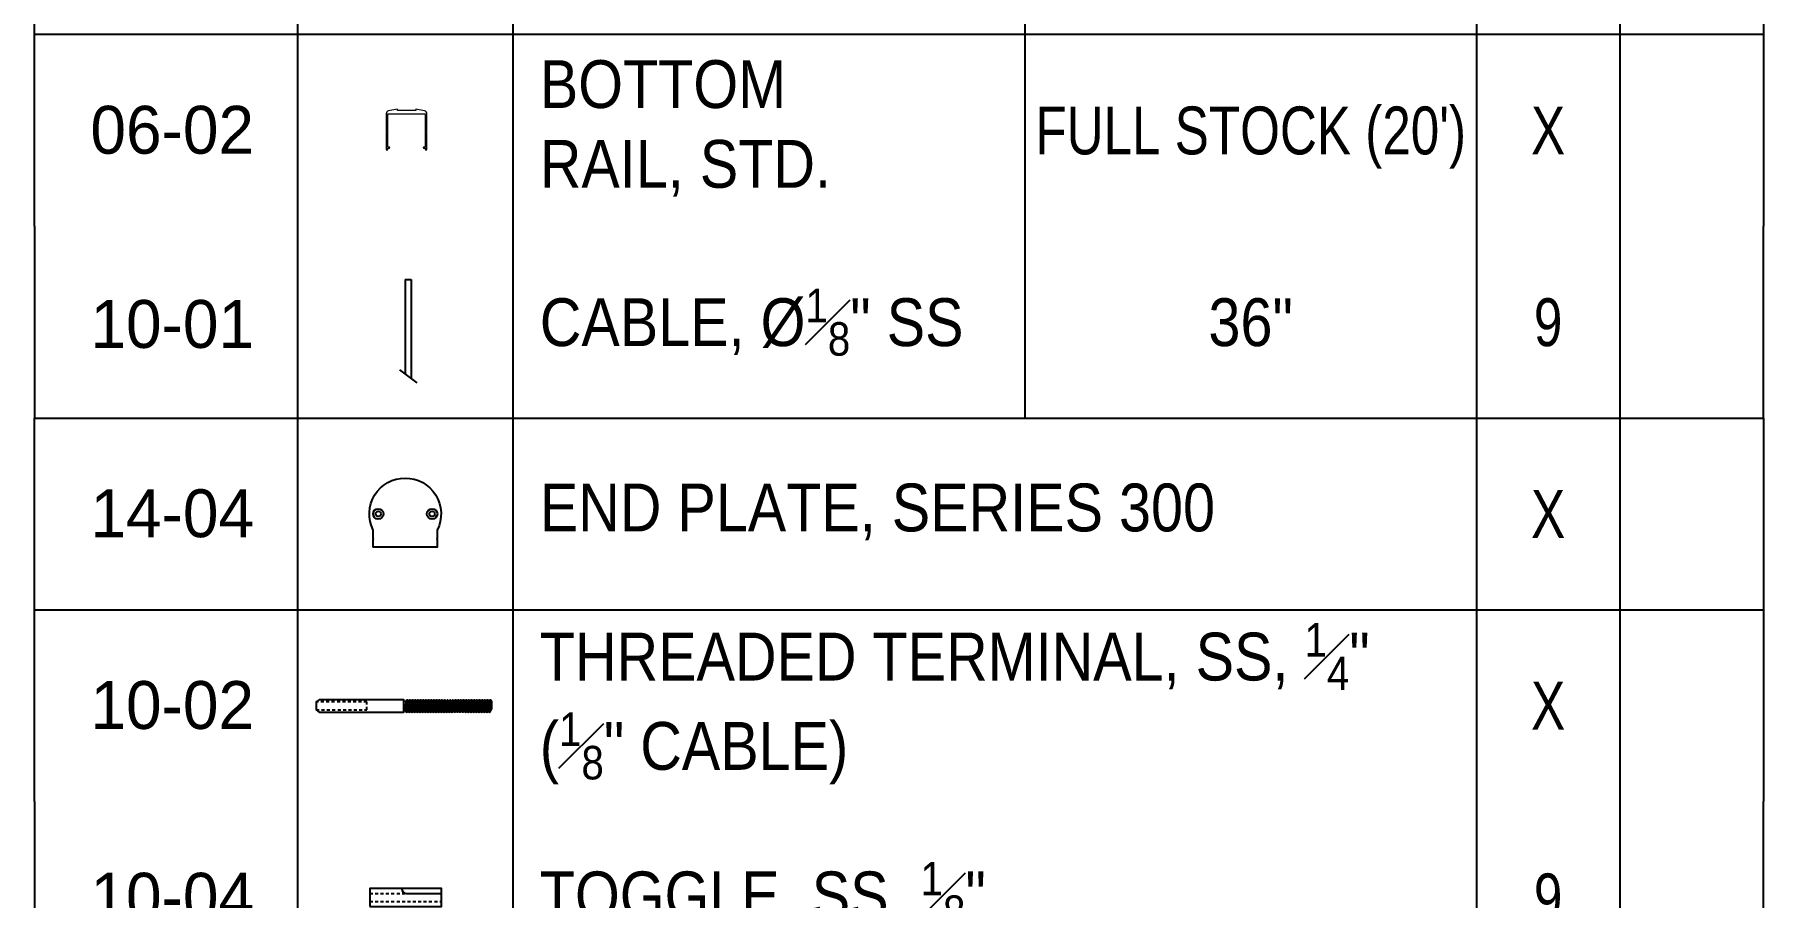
# Model space of a CAD drawing. Header units: inches. Extents: x -333 to 1223, y -450 to 45.
# Drawn here: x 369.2 to 441.5, y -413.7 to -377.6 of the extents above; entities that cross this region are included whole.
import ezdxf
from ezdxf.enums import TextEntityAlignment as Align

# ---------------------------------------------------------------- set-up
doc = ezdxf.new("R2010")
doc.units = ezdxf.units.IN
doc.header["$MEASUREMENT"] = 0
doc.linetypes.add('HIDDEN2', pattern=[0.1875, 0.125, -0.0625])
for name, color, linetype in [('hidden', 45, 'HIDDEN2'), ('NOTES', 7, 'Continuous'), ('PL', 252, 'Continuous')]:
    doc.layers.add(name, color=color, linetype=linetype)
doc.styles.add('Schedule', font='GOTHIC.TTF', dxfattribs={"width": 0.9})

# ---------------------------------------------------------------- blocks, each defined once
blk = doc.blocks.new('20-02-BLOCK-1')
for p, q in [((72.27, 0), (0, 0)), ((0, -8.015), (0, 0)), ((10.993, 0), (10.993, -8.015)), ((19.993, 0), (19.993, -8.015)), ((41.402, 0), (41.402, -8.015)), ((60.27, 0), (60.27, -8.015)), ((66.27, 0), (66.27, -8.015)), ((72.27, 0), (72.27, -8.015))]:
    blk.add_line(p, q)
at = {"lineweight": 0}
blk.add_lwpolyline([(14.359, -3.985, -0.131652), (14.36, -3.98), (14.4, -3.911, 0.57735), (14.374, -3.866), (14.371, -3.866, 0.267949), (14.345, -3.881), (14.248, -4.05, 0.131652), (14.247, -4.055), (14.247, -4.058, 0.414214), (14.262, -4.073), (14.27, -4.073, -0.414214), (14.297, -4.1), (14.297, -4.101, -0.414214), (14.27, -4.128), (14.261, -4.128, 0.414214), (14.232, -4.157), (14.232, -4.159, 0.414214), (14.261, -4.188), (15.092, -4.188, 0.414214), (15.102, -4.178), (15.102, -4.073, -0.414214), (15.112, -4.063), (15.469, -4.063), (15.484, -4.048), (15.469, -4.063), (15.484, -4.048), (15.499, -4.063), (15.484, -4.048), (15.499, -4.063), (15.857, -4.063, -0.414214), (15.867, -4.073), (15.867, -4.178, 0.414214), (15.877, -4.188), (16.708, -4.188, 0.414214), (16.737, -4.159), (16.737, -4.157, 0.414214), (16.708, -4.128), (16.699, -4.128, -0.414214), (16.672, -4.101), (16.672, -4.1, -0.414214), (16.699, -4.073), (16.707, -4.073, 0.414214), (16.722, -4.058), (16.722, -4.055, 0.131652), (16.72, -4.05), (16.623, -3.881, 0.267949), (16.597, -3.866), (16.595, -3.866, 0.57735), (16.569, -3.911), (16.608, -3.983, -0.127612), (16.61, -3.988), (16.61, -4.108, -0.414214), (16.6, -4.118), (15.939, -4.118, -0.414214), (15.929, -4.108), (15.929, -4.003, 0.414214), (15.919, -3.993), (15.41, -3.993), (15.408, -3.993, 1), (15.403, -3.993), (15.398, -3.993, 1), (15.393, -3.993), (15.39, -3.993), (15.049, -3.993, 0.414214), (15.039, -4.003), (15.039, -4.108, -0.414214), (15.029, -4.118), (14.369, -4.118, -0.414214), (14.359, -4.108), (14.359, -3.985, -0.131652), (14.36, -3.98)], format="xyb", dxfattribs=at)
at = {"layer": 'NOTES', "style": 'Schedule'}
blk.add_text('20-02', height=2, dxfattribs=at).set_placement((5.755, -3.979), align=Align.MIDDLE_CENTER)
at = {"layer": 'NOTES', "insert": (21.12, -3.923), "char_height": 2, "width": 16.70677, "attachment_point": 4, "style": 'Schedule'}
blk.add_mtext('INFILL, STD.', dxfattribs=at)
at = {"layer": 'NOTES', "style": 'Schedule', "width": 0.8}
for tag, p in [('LEN', (50.836, -4.007)), ('QTY', (63.27, -4.007))]:
    blk.add_attdef(tag, text='', height=2, dxfattribs=at).set_placement(p, align=Align.MIDDLE_CENTER)
blk = doc.blocks.new('06-02-BLOCK-1')
for p, q in [((72.27, 0), (0, 0)), ((0, -8.015), (0, 0)), ((10.993, 0), (10.993, -8.015)), ((19.993, 0), (19.993, -8.015)), ((41.402, 0), (41.402, -8.015)), ((60.27, 0), (60.27, -8.015)), ((66.27, 0), (66.27, -8.015)), ((72.27, 0), (72.27, -8.015))]:
    blk.add_line(p, q)
at = {"lineweight": 0}
blk.add_lwpolyline([(15.177, -3.179, -0.414214), (15.167, -3.169), (15.167, -3.131, 0.472266), (15.155, -3.121), (14.799, -3.191, 0.358451), (14.698, -3.313), (14.698, -4.048), (14.714, -4.063), (14.698, -4.079), (14.698, -4.813), (14.757, -4.813, 0.57735), (14.765, -4.798), (14.747, -4.766, -0.57735), (14.756, -4.751), (14.824, -4.751, 1), (14.824, -4.701), (14.778, -4.701, -0.414214), (14.768, -4.691), (14.768, -3.323, -0.414214), (14.778, -3.313), (16.331, -3.313), (16.331, -4.691, -0.414214), (16.321, -4.701), (16.275, -4.701, 1), (16.275, -4.751), (16.344, -4.751, -0.57735), (16.352, -4.766), (16.334, -4.798, 0.57735), (16.342, -4.813), (16.401, -4.813), (16.401, -4.079), (16.386, -4.063), (16.401, -4.048), (16.401, -3.313, 0.358451), (16.3, -3.191), (15.944, -3.121, 0.472266), (15.932, -3.131), (15.932, -3.169, -0.414214), (15.922, -3.179)], format="xyb", close=True, dxfattribs=at)
at = {"layer": 'NOTES', "style": 'Schedule'}
blk.add_text('06-02', height=2, dxfattribs=at).set_placement((5.755, -3.979), align=Align.MIDDLE_CENTER)
at = {"layer": 'NOTES', "insert": (21.12, -3.923), "char_height": 2, "width": 16.70677, "attachment_point": 4, "style": 'Schedule'}
blk.add_mtext('BOTTOM RAIL, STD.', dxfattribs=at)
at = {"layer": 'NOTES', "style": 'Schedule', "width": 0.8}
for tag, p in [('LEN', (50.836, -4.007)), ('QTY', (63.27, -4.007))]:
    blk.add_attdef(tag, text='', height=2, dxfattribs=at).set_placement(p, align=Align.MIDDLE_CENTER)
blk = doc.blocks.new('10-01-BLOCK-1')
for p, q in [((10.993, 0), (10.993, -8.015)), ((19.993, 0), (19.993, -8.015)), ((41.402, 0), (41.402, -8.015)), ((60.27, 0), (60.27, -8.015)), ((66.27, 0), (66.27, -8.015)), ((15.489, -2.219), (15.489, -6.16)), ((15.489, -2.219), (15.739, -2.219)), ((15.739, -2.219), (15.739, -6.35)), ((15.988, -6.539), (15.273, -5.996))]:
    blk.add_line(p, q)
blk.add_lwpolyline([(0, 0), (0, -8.015), (72.27, -8.015), (72.27, 0)])
at = {"layer": 'NOTES', "style": 'Schedule'}
blk.add_text('10-01', height=2, dxfattribs=at).set_placement((5.755, -4.081), align=Align.MIDDLE_CENTER)
at = {"layer": 'NOTES', "insert": (21.12, -4.007), "char_height": 2, "width": 20.28279, "attachment_point": 4, "style": 'Schedule'}
blk.add_mtext('\\A1;CABLE, %%C{\\H0.7x;\\S1#8;}" SS', dxfattribs=at)
at = {"layer": 'NOTES', "style": 'Schedule'}
for tag, width, p in [('X', 0.9, (50.836, -4.007)), ('W', 0.8, (63.27, -4.007))]:
    blk.add_attdef(tag, text='', height=2, dxfattribs=dict(at, width=width)).set_placement(p, align=Align.MIDDLE_CENTER)
blk = doc.blocks.new('14-04-BLOCK')
for p, q in [((10.993, 0), (10.993, -8.015)), ((19.993, 0), (19.993, -8.015)), ((60.27, 0), (60.27, -8.015)), ((66.27, 0), (66.27, -8.015))]:
    blk.add_line(p, q)
blk.add_lwpolyline([(0, -8.015), (0, 0), (72.27, 0), (72.27, -8.015)])
blk.add_lwpolyline([(16.822, -5.399), (14.165, -5.399, -0.414214), (14.155, -5.389), (14.155, -5.063), (14.17, -5.048), (14.155, -5.033), (14.155, -4.684, -0.559065), (15.493, -2.507, -0.559065), (16.832, -4.684), (16.832, -5.033), (16.817, -5.048), (16.832, -5.063), (16.832, -5.389, -0.414214), (16.822, -5.399)], format="xyb")
for centre, radius in [((14.368, -4.007), 0.219), ((14.368, -4.007), 0.114), ((16.618, -4.007), 0.219), ((16.618, -4.007), 0.114)]:
    blk.add_circle(centre, radius)
at = {"layer": 'NOTES', "style": 'Schedule'}
blk.add_text('14-04', height=2, dxfattribs=at).set_placement((5.755, -3.979), align=Align.MIDDLE_CENTER)
at = {"layer": 'NOTES', "insert": (21.12, -3.923), "char_height": 2, "width": 39.15042, "attachment_point": 4, "style": 'Schedule'}
blk.add_mtext('\\A1;END PLATE, SERIES 300', dxfattribs=at)
at = {"layer": 'NOTES', "style": 'Schedule', "width": 0.8}
blk.add_attdef('QTY', text='', height=2, dxfattribs=at).set_placement((63.27, -4.007), align=Align.MIDDLE_CENTER)
blk = doc.blocks.new('10-02-BLOCK')
for p, q in [((10.993, 0), (10.993, -8.015)), ((19.993, 0), (19.993, -8.015)), ((60.27, 0), (60.27, -8.015)), ((66.27, 0), (66.27, -8.015)), ((15.431, -4.204), (15.431, -3.829)), ((15.525, -3.829), (15.495, -4.204)), ((15.581, -3.757), (15.551, -4.276)), ((15.637, -3.829), (15.607, -4.204)), ((15.693, -3.757), (15.663, -4.276)), ((15.749, -3.829), (15.719, -4.204)), ((15.805, -3.757), (15.775, -4.276)), ((15.861, -3.829), (15.831, -4.204)), ((15.917, -3.757), (15.887, -4.276)), ((15.973, -3.829), (15.943, -4.204)), ((16.029, -3.757), (15.999, -4.276)), ((16.085, -3.829), (16.055, -4.204)), ((16.141, -3.757), (16.111, -4.276)), ((16.197, -3.829), (16.167, -4.204)), ((16.253, -3.757), (16.223, -4.276)), ((16.309, -3.829), (16.279, -4.204)), ((16.365, -3.757), (16.335, -4.276)), ((16.421, -3.829), (16.391, -4.204)), ((16.477, -3.757), (16.447, -4.276)), ((16.533, -3.829), (16.503, -4.204)), ((16.589, -3.757), (16.559, -4.276)), ((16.645, -3.829), (16.615, -4.204)), ((16.701, -3.757), (16.671, -4.276)), ((16.757, -3.829), (16.727, -4.204)), ((16.813, -3.757), (16.783, -4.276)), ((16.869, -3.829), (16.839, -4.204)), ((16.925, -3.757), (16.895, -4.276)), ((16.981, -3.829), (16.951, -4.204)), ((17.037, -3.757), (17.007, -4.276)), ((17.093, -3.829), (17.063, -4.204)), ((17.149, -3.757), (17.119, -4.276)), ((17.205, -3.829), (17.175, -4.204)), ((17.261, -3.757), (17.231, -4.276)), ((17.317, -3.829), (17.287, -4.204)), ((17.373, -3.757), (17.343, -4.276)), ((17.429, -3.829), (17.399, -4.204)), ((17.485, -3.757), (17.455, -4.276)), ((17.541, -3.829), (17.511, -4.204)), ((17.597, -3.757), (17.567, -4.276)), ((17.653, -3.829), (17.623, -4.204)), ((17.709, -3.757), (17.679, -4.276)), ((17.765, -3.829), (17.735, -4.204)), ((17.821, -3.757), (17.791, -4.276)), ((17.877, -3.829), (17.847, -4.204)), ((17.933, -3.757), (17.903, -4.276)), ((17.989, -3.829), (17.959, -4.204)), ((18.045, -3.757), (18.015, -4.276)), ((18.101, -3.829), (18.071, -4.204)), ((18.157, -3.757), (18.127, -4.276)), ((18.213, -3.829), (18.183, -4.204)), ((18.269, -3.757), (18.239, -4.276)), ((18.325, -3.829), (18.295, -4.204)), ((18.381, -3.757), (18.351, -4.276)), ((18.437, -3.829), (18.407, -4.204)), ((18.493, -3.757), (18.463, -4.276)), ((18.549, -3.829), (18.519, -4.204)), ((18.605, -3.757), (18.575, -4.276)), ((18.661, -3.829), (18.631, -4.204)), ((18.717, -3.757), (18.687, -4.276)), ((18.773, -3.829), (18.743, -4.204)), ((18.829, -3.757), (18.799, -4.276)), ((18.885, -3.829), (18.855, -4.204)), ((18.941, -3.757), (18.911, -4.276)), ((18.997, -3.829), (18.967, -4.204)), ((19.053, -3.757), (19.023, -4.276))]:
    blk.add_line(p, q)
for points in [[(0, -8.015), (0, 0), (72.27, 0), (72.27, -8.015)], [(15.531, -3.829), (15.431, -3.829)], [(15.431, -4.204), (15.501, -4.204)], [(15.501, -4.204), (15.545, -4.276), (15.557, -4.276), (15.601, -4.204)], [(15.531, -3.829), (15.575, -3.757), (15.587, -3.757), (15.631, -3.829)], [(15.601, -4.204), (15.613, -4.204)], [(15.613, -4.204), (15.657, -4.276), (15.669, -4.276), (15.713, -4.204)], [(15.631, -3.829), (15.643, -3.829)], [(15.643, -3.829), (15.687, -3.757), (15.699, -3.757), (15.743, -3.829)], [(15.713, -4.204), (15.725, -4.204)], [(15.725, -4.204), (15.769, -4.276), (15.781, -4.276), (15.825, -4.204)], [(15.743, -3.829), (15.755, -3.829)], [(15.755, -3.829), (15.799, -3.757), (15.811, -3.757), (15.855, -3.829)], [(15.825, -4.204), (15.837, -4.204)], [(15.837, -4.204), (15.881, -4.276), (15.893, -4.276), (15.937, -4.204)], [(15.855, -3.829), (15.867, -3.829)], [(15.867, -3.829), (15.911, -3.757), (15.923, -3.757), (15.967, -3.829)], [(15.937, -4.204), (15.949, -4.204)], [(15.949, -4.204), (15.993, -4.276), (16.005, -4.276), (16.049, -4.204)], [(15.967, -3.829), (15.979, -3.829)], [(15.979, -3.829), (16.023, -3.757), (16.035, -3.757), (16.079, -3.829)], [(16.049, -4.204), (16.061, -4.204)], [(16.061, -4.204), (16.105, -4.276), (16.117, -4.276), (16.161, -4.204)], [(16.079, -3.829), (16.091, -3.829)], [(16.091, -3.829), (16.135, -3.757), (16.147, -3.757), (16.191, -3.829)], [(16.161, -4.204), (16.173, -4.204)], [(16.173, -4.204), (16.217, -4.276), (16.229, -4.276), (16.273, -4.204)], [(16.191, -3.829), (16.203, -3.829)], [(16.203, -3.829), (16.247, -3.757), (16.259, -3.757), (16.303, -3.829)], [(16.273, -4.204), (16.285, -4.204)], [(16.285, -4.204), (16.329, -4.276), (16.341, -4.276), (16.385, -4.204)], [(16.303, -3.829), (16.315, -3.829)], [(16.315, -3.829), (16.359, -3.757), (16.371, -3.757), (16.415, -3.829)], [(16.385, -4.204), (16.397, -4.204)], [(16.397, -4.204), (16.441, -4.276), (16.453, -4.276), (16.497, -4.204)], [(16.415, -3.829), (16.427, -3.829)], [(16.427, -3.829), (16.471, -3.757), (16.483, -3.757), (16.527, -3.829)], [(16.497, -4.204), (16.509, -4.204)], [(16.509, -4.204), (16.553, -4.276), (16.565, -4.276), (16.609, -4.204)], [(16.527, -3.829), (16.539, -3.829)], [(16.539, -3.829), (16.583, -3.757), (16.595, -3.757), (16.639, -3.829)], [(16.609, -4.204), (16.621, -4.204)], [(16.621, -4.204), (16.665, -4.276), (16.677, -4.276), (16.721, -4.204)], [(16.639, -3.829), (16.651, -3.829)], [(16.651, -3.829), (16.695, -3.757), (16.707, -3.757), (16.751, -3.829)], [(16.721, -4.204), (16.733, -4.204)], [(16.733, -4.204), (16.777, -4.276), (16.789, -4.276), (16.833, -4.204)], [(16.751, -3.829), (16.763, -3.829)], [(16.763, -3.829), (16.807, -3.757), (16.819, -3.757), (16.863, -3.829)], [(16.833, -4.204), (16.845, -4.204)], [(16.845, -4.204), (16.889, -4.276), (16.901, -4.276), (16.945, -4.204)], [(16.863, -3.829), (16.875, -3.829)], [(16.875, -3.829), (16.919, -3.757), (16.931, -3.757), (16.975, -3.829)], [(16.945, -4.204), (16.957, -4.204)], [(16.957, -4.204), (17.001, -4.276), (17.013, -4.276), (17.057, -4.204)], [(16.975, -3.829), (16.987, -3.829)], [(16.987, -3.829), (17.031, -3.757), (17.043, -3.757), (17.087, -3.829)], [(17.057, -4.204), (17.069, -4.204)], [(17.069, -4.204), (17.113, -4.276), (17.125, -4.276), (17.169, -4.204)], [(17.087, -3.829), (17.099, -3.829)], [(17.099, -3.829), (17.143, -3.757), (17.155, -3.757), (17.199, -3.829)], [(17.169, -4.204), (17.181, -4.204)], [(17.181, -4.204), (17.225, -4.276), (17.237, -4.276), (17.281, -4.204)], [(17.199, -3.829), (17.211, -3.829)], [(17.211, -3.829), (17.255, -3.757), (17.267, -3.757), (17.311, -3.829)], [(17.281, -4.204), (17.293, -4.204)], [(17.293, -4.204), (17.337, -4.276), (17.349, -4.276), (17.393, -4.204)], [(17.311, -3.829), (17.323, -3.829)], [(17.323, -3.829), (17.367, -3.757), (17.379, -3.757), (17.423, -3.829)], [(17.393, -4.204), (17.405, -4.204)], [(17.405, -4.204), (17.449, -4.276), (17.461, -4.276), (17.505, -4.204)], [(17.423, -3.829), (17.435, -3.829)], [(17.435, -3.829), (17.479, -3.757), (17.491, -3.757), (17.535, -3.829)], [(17.505, -4.204), (17.517, -4.204)], [(17.517, -4.204), (17.561, -4.276), (17.573, -4.276), (17.617, -4.204)], [(17.535, -3.829), (17.547, -3.829)], [(17.547, -3.829), (17.591, -3.757), (17.603, -3.757), (17.647, -3.829)], [(17.617, -4.204), (17.629, -4.204)], [(17.629, -4.204), (17.673, -4.276), (17.685, -4.276), (17.729, -4.204)], [(17.647, -3.829), (17.659, -3.829)], [(17.659, -3.829), (17.703, -3.757), (17.715, -3.757), (17.759, -3.829)], [(17.729, -4.204), (17.741, -4.204)], [(17.741, -4.204), (17.785, -4.276), (17.797, -4.276), (17.841, -4.204)], [(17.759, -3.829), (17.771, -3.829)], [(17.771, -3.829), (17.815, -3.757), (17.827, -3.757), (17.871, -3.829)], [(17.841, -4.204), (17.853, -4.204)], [(17.853, -4.204), (17.897, -4.276), (17.909, -4.276), (17.953, -4.204)], [(17.871, -3.829), (17.883, -3.829)], [(17.883, -3.829), (17.927, -3.757), (17.939, -3.757), (17.983, -3.829)], [(17.953, -4.204), (17.965, -4.204)], [(17.965, -4.204), (18.009, -4.276), (18.021, -4.276), (18.065, -4.204)], [(17.983, -3.829), (17.995, -3.829)], [(17.995, -3.829), (18.039, -3.757), (18.051, -3.757), (18.095, -3.829)], [(18.065, -4.204), (18.077, -4.204)], [(18.077, -4.204), (18.121, -4.276), (18.133, -4.276), (18.177, -4.204)], [(18.095, -3.829), (18.107, -3.829)], [(18.107, -3.829), (18.151, -3.757), (18.163, -3.757), (18.207, -3.829)], [(18.177, -4.204), (18.189, -4.204)], [(18.189, -4.204), (18.233, -4.276), (18.245, -4.276), (18.289, -4.204)], [(18.207, -3.829), (18.219, -3.829)], [(18.219, -3.829), (18.263, -3.757), (18.275, -3.757), (18.319, -3.829)], [(18.289, -4.204), (18.301, -4.204)], [(18.301, -4.204), (18.345, -4.276), (18.357, -4.276), (18.401, -4.204)], [(18.319, -3.829), (18.331, -3.829)], [(18.331, -3.829), (18.375, -3.757), (18.387, -3.757), (18.431, -3.829)], [(18.401, -4.204), (18.413, -4.204)], [(18.413, -4.204), (18.457, -4.276), (18.469, -4.276), (18.513, -4.204)], [(18.431, -3.829), (18.443, -3.829)], [(18.443, -3.829), (18.487, -3.757), (18.499, -3.757), (18.543, -3.829)], [(18.513, -4.204), (18.525, -4.204)], [(18.525, -4.204), (18.569, -4.276), (18.581, -4.276), (18.625, -4.204)], [(18.543, -3.829), (18.555, -3.829)], [(18.555, -3.829), (18.599, -3.757), (18.611, -3.757), (18.655, -3.829)], [(18.625, -4.204), (18.637, -4.204)], [(18.637, -4.204), (18.681, -4.276), (18.693, -4.276), (18.737, -4.204)], [(18.655, -3.829), (18.667, -3.829)], [(18.667, -3.829), (18.711, -3.757), (18.723, -3.757), (18.767, -3.829)], [(18.737, -4.204), (18.749, -4.204)], [(18.749, -4.204), (18.793, -4.276), (18.805, -4.276), (18.849, -4.204)], [(18.767, -3.829), (18.779, -3.829)], [(18.779, -3.829), (18.823, -3.757), (18.835, -3.757), (18.879, -3.829)], [(18.849, -4.204), (18.861, -4.204)], [(18.861, -4.204), (18.905, -4.276), (18.917, -4.276), (18.961, -4.204)], [(18.879, -3.829), (18.891, -3.829)], [(18.891, -3.829), (18.935, -3.757), (18.947, -3.757), (18.991, -3.829)], [(18.961, -4.204), (18.973, -4.204)], [(18.973, -4.204), (19.017, -4.276), (19.029, -4.276), (19.103, -4.155)], [(18.991, -3.829), (19.003, -3.829)], [(19.003, -3.829), (19.047, -3.757), (19.059, -3.757), (19.103, -3.829)], [(19.103, -3.829), (19.073, -4.204)], [(19.103, -3.829), (19.103, -4.155)]]:
    blk.add_lwpolyline(points)
blk.add_lwpolyline([(11.896, -4.276), (15.431, -4.276), (15.431, -3.757), (11.896, -3.757), (11.771, -3.852), (11.771, -4.181)], close=True)
at = {"layer": 'hidden'}
blk.add_lwpolyline([(11.771, -4.181), (13.893, -4.181), (13.893, -3.852), (11.771, -3.852)], close=True, dxfattribs=at)
at = {"layer": 'NOTES', "style": 'Schedule'}
blk.add_text('10-02', height=2, dxfattribs=at).set_placement((5.755, -3.979), align=Align.MIDDLE_CENTER)
at = {"layer": 'NOTES', "insert": (21.12, -3.923), "char_height": 2, "width": 39.15042, "attachment_point": 4, "style": 'Schedule'}
blk.add_mtext('\\A1;THREADED TERMINAL, SS, {\\H0.7x;\\S1#4;\\H1.4286x;"\\P(\\H0.7x;\\S1#8;\\H1.4286x;" CABLE)}', dxfattribs=at)
at = {"layer": 'NOTES', "style": 'Schedule', "width": 0.8}
blk.add_attdef('QTY', text='', height=2, dxfattribs=at).set_placement((63.27, -4.007), align=Align.MIDDLE_CENTER)
blk = doc.blocks.new('10-04-BLOCK')
for p, q in [((10.993, 0), (10.993, -8.015)), ((19.993, 0), (19.993, -8.015)), ((60.27, 0), (60.27, -8.015)), ((66.27, 0), (66.27, -8.015)), ((15.343, -3.635), (15.343, -3.636)), ((15.553, -3.846), (17.012, -3.846))]:
    blk.add_line(p, q)
blk.add_lwpolyline([(0, 0), (0, -8.015), (72.27, -8.015), (72.27, 0)])
blk.add_lwpolyline([(14.012, -4.382), (17.012, -4.382), (17.012, -3.635), (14.012, -3.632)], close=True)
blk.add_arc((15.553, -3.636), 0.21, 180, 270)
at = {"layer": 'hidden'}
for p, q in [((14.012, -3.843), (15.5, -3.843)), ((14.012, -4.172), (17.012, -4.172))]:
    blk.add_line(p, q, dxfattribs=at)
at = {"layer": 'NOTES', "style": 'Schedule'}
blk.add_text('10-04', height=2, dxfattribs=at).set_placement((5.755, -3.979), align=Align.MIDDLE_CENTER)
at = {"layer": 'NOTES', "insert": (21.12, -3.923), "char_height": 2, "width": 39.15042, "attachment_point": 4, "style": 'Schedule'}
blk.add_mtext('\\A1;TOGGLE, SS, {\\H0.7x;\\S1#8;}"', dxfattribs=at)
at = {"layer": 'NOTES', "style": 'Schedule', "width": 0.8}
blk.add_attdef('X', text='', height=2, dxfattribs=at).set_placement((63.27, -4.007), align=Align.MIDDLE_CENTER)

msp = doc.modelspace()

# ---------------------------------------------------------------- block references
at = {"layer": 'PL'}
for name, p, values in [('20-02-BLOCK-1', (369.23035, -369.63292), {'LEN': "FULL STOCK (20')", 'QTY': 'X'}), ('06-02-BLOCK-1', (369.23035, -377.64747), {'LEN': "FULL STOCK (20')", 'QTY': 'X'}), ('10-01-BLOCK-1', (369.23035, -385.66201), {'W': '9', 'X': '36"'}), ('14-04-BLOCK', (369.23035, -393.67656), {'QTY': 'X'}), ('10-02-BLOCK', (369.23035, -401.6911), {'QTY': 'X'}), ('10-04-BLOCK', (369.23035, -409.70565), {'X': '9'})]:
    msp.add_blockref(name, p, dxfattribs=at).add_auto_attribs(values)

doc.saveas('drawing.dxf')
